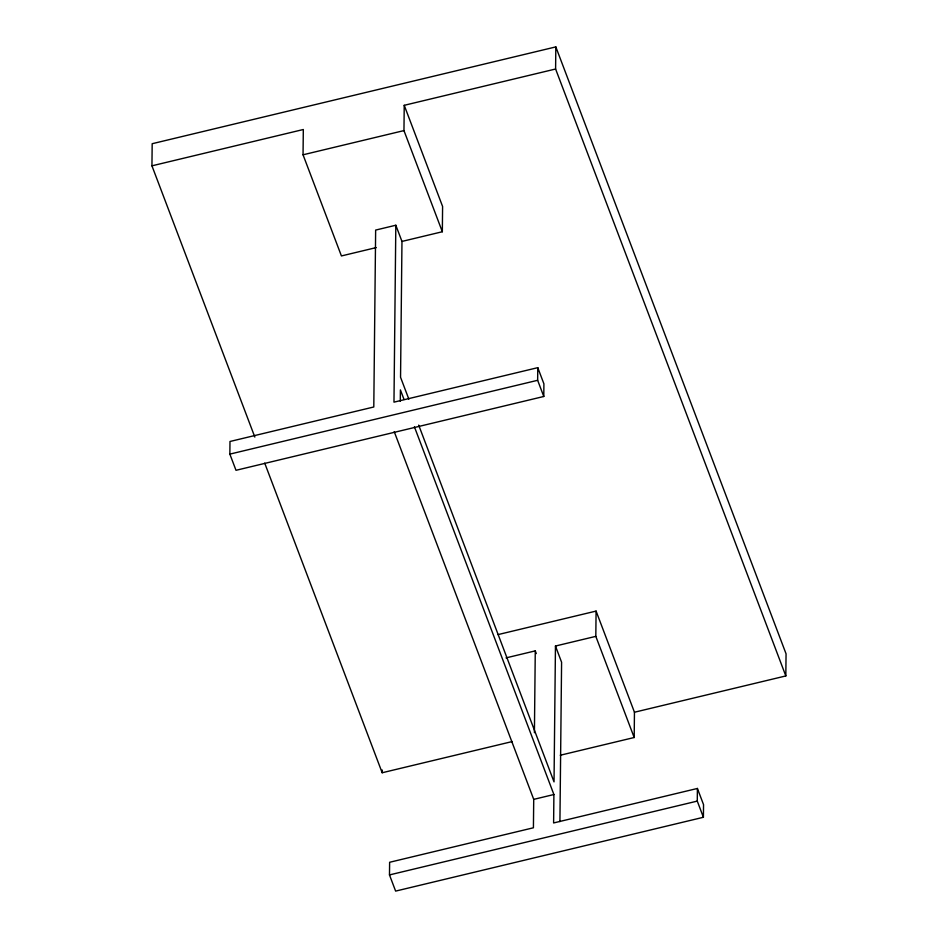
<?xml version="1.0" encoding="UTF-8"?>
<svg xmlns="http://www.w3.org/2000/svg" width="938" height="938" viewBox="0 0 938 938"><rect width="100%" height="100%" fill="white"/><g stroke="black" fill="none" stroke-linecap="round" stroke-linejoin="round"><path stroke-width="1.41" d="M254.843 437.085L151.944 165.827L152.179 143.713L555.824 46.9L786.056 653.821L785.821 675.935L634.451 712.235L634.194 737.514L560.279 755.242M395.824 225.237L393.972 402.156L537.779 367.661L543.911 383.841L543.782 396.481L236.001 470.301L229.857 454.121L229.986 441.481L373.793 406.986L375.646 230.08L395.824 225.237L401.968 241.429L400.549 377.264L408.839 399.142M376.22 247.597L341.42 255.945L303.044 154.793L303.314 129.514L151.944 165.827M512.324 741.536L382.176 772.748L382.2 769.981M414.408 426.813L553.901 794.521L553.608 822.954L697.403 788.459L703.547 804.652L703.406 817.279L395.625 891.1L389.481 874.92L389.622 862.28L533.417 827.785L533.722 799.364L394.23 431.656M400.291 401.276L400.409 389.903L404.044 399.471M401.968 241.429L442.337 231.745L403.961 130.593L404.231 105.314L555.601 69.013L555.824 46.9M442.337 231.745L442.595 206.466L404.231 105.314M543.782 396.481L537.65 380.3L537.779 367.661M534.414 732.684L535.27 650.878L506.039 657.89M498.019 634.604L596.087 611.084L595.818 636.363L555.46 646.036L554.03 781.882L418.688 425.113M559.927 821.594L561.592 662.228L555.46 646.036M703.406 817.279L697.274 801.099L697.403 788.459M303.044 154.793L403.961 130.593M229.857 454.121L537.65 380.3M533.722 799.364L553.901 794.521M389.481 874.92L697.274 801.099M555.601 69.013L785.821 675.935M596.087 611.084L634.451 712.235M595.818 636.363L634.194 737.514M535.27 650.878L536.29 653.575M264.715 463.114L382.176 772.748"/></g></svg>
